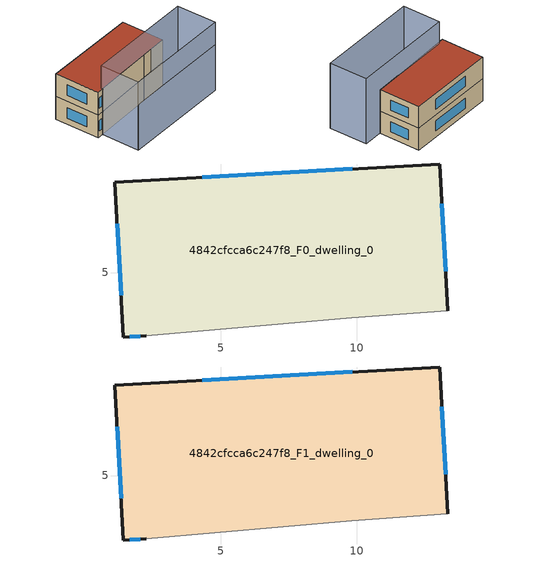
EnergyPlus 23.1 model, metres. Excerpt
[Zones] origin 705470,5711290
4842cfcca6c247f8_F0_dwelling_0
 floor ground (EU_floor_Construction): 13.06,8.99 13.35,3.59 9.82,3.34 2.26,2.67 1.43,2.63 1.11,8.33 z0
 wall outside (EU_wall_Construction): 13.35,3.59 13.06,8.99 1.11,8.33 1.43,2.63 2.26,2.67 z0:3
 wall adiabatic (EU_wall_Construction): 2.26,2.67 9.82,3.34 13.35,3.59 z0:3
 window (EU_Window_Construction): 1.65,2.64 2.04,2.66 / 1.2,6.79 1.34,4.17 / 9.83,8.81 4.33,8.51 / 13.27,5.05 13.14,7.54 z0.81:2.19
4842cfcca6c247f8_F1_dwelling_0
 floor to 4842cfcca6c247f8_F0_dwelling_0 (EU_floor_Construction): 13.06,8.99 13.35,3.59 9.82,3.34 2.26,2.67 1.42,2.63 1.11,8.33 z3
 wall outside (EU_wall_Construction): 13.35,3.59 13.06,8.99 1.11,8.33 1.43,2.63 2.26,2.67 z3:6
 wall adiabatic (EU_wall_Construction): 2.26,2.67 9.82,3.34 13.35,3.59 z3:6
 window (EU_Window_Construction): 1.65,2.64 2.04,2.66 / 1.2,6.79 1.34,4.17 / 9.83,8.81 4.33,8.51 / 13.27,5.05 13.14,7.54 z3.81:5.19
 roof outside (EU_roof_Construction): 13.35,3.59 13.06,8.99 1.11,8.33 1.43,2.63 2.26,2.67 9.82,3.34 z6
shading: 2.51,-2.14 16.26,-1.31 z0:6; 16.25,-1.31 2.51,-2.14 / 2.51,-2.14 2.21,2.88 / 2.21,2.88 15.95,3.71 / 15.95,3.71 16.25,-1.31 z0:9
[Building]
EU S2 Campaign: North Axis=0; Terrain=City; Solar Distribution=FullExterior
[Site:Location]
London: Latitude=51.5; Longitude=-0.5; Time Zone=0; Elevation=25
[SizingPeriod:WeatherFileDays]
AnnualSizingPeriod: Begin Month=1; Begin Day of Month=1; End Month=12; End Day of Month=31; Day of Week for Start Day=Monday; Use Weather File Daylight Saving Period=No; Use Weather File Rain and Snow Indicators=No
[MATERIAL]
EU_InternalMass_Material: Roughness=MediumRough; Thickness=0.1; Conductivity=1; Density=1800; Specific Heat=900; Thermal Absorptance=0.9; Solar Absorptance=0.7; Visible Absorptance=0.7
[MATERIAL:NOMASS] Roughness=MediumRough; Thermal Absorptance=0.9; Solar Absorptance=0.7; Visible Absorptance=0.7
Name | Thermal Resistance
EU_wall_NoMass | 0.555556
EU_roof_NoMass | 0.510204
EU_floor_NoMass | 1.68919
[WINDOWMATERIAL:SIMPLEGLAZINGSYSTEM]
EU_Window_SimpleGlazing: UFactor=3.96; Solar Heat Gain Coefficient=0.85; Visible Transmittance=0.85
[CONSTRUCTION]
EU_wall_Construction: EU_wall_NoMass
EU_roof_Construction: EU_roof_NoMass
EU_floor_Construction: EU_floor_NoMass
EU_Window_Construction: EU_Window_SimpleGlazing
EU_InternalMass_Construction: EU_InternalMass_Material
[ZONE] Type=1; Multiplier=1; Ceiling Height=autocalculate; Floor Area=autocalculate; Part of Total Floor Area=Yes
Name | Volume
4842cfcca6c247f8_F0_dwelling_0 | 199.254
4842cfcca6c247f8_F1_dwelling_0 | 199.253
[INTERNALMASS] Construction=EU_InternalMass_Construction; Surface Area=66.4182
Name | Zone or ZoneList
4842cfcca6c247f8_F0_dwelling_0_EU_InternalMass | 4842cfcca6c247f8_F0_dwelling_0
4842cfcca6c247f8_F1_dwelling_0_EU_InternalMass | 4842cfcca6c247f8_F1_dwelling_0
[OTHEREQUIPMENT] Fuel Type=Electricity; Design Level Calculation Method=Watts/Area; Power per Zone Floor Area=1; Fraction Latent=0; Fraction Radiant=0; Fraction Lost=0; Carbon Dioxide Generation Rate=0; EndUse Subcategory=EU_Step8_InternalGains
Name | Zone or ZoneList or Space or SpaceList | Schedule
EU_Step8_InternalGain_4842cfcca6c247f8_F0_dwelling_0_f000 | 4842cfcca6c247f8_F0_dwelling_0 | EU_Step8_GainSchedule_4842cfcca6c247f8_F0_dwelling_0_f000
EU_Step8_InternalGain_4842cfcca6c247f8_F1_dwelling_0_f000 | 4842cfcca6c247f8_F1_dwelling_0 | EU_Step8_GainSchedule_4842cfcca6c247f8_F1_dwelling_0_f000
[ZONEVENTILATION:DESIGNFLOWRATE] Schedule=EU_AlwaysOn; Design Flow Rate Calculation Method=AirChanges/Hour; Air Changes per Hour=0.48; Ventilation Type=Natural; Fan Pressure Rise=0; Fan Total Efficiency=1; Constant Term Coefficient=1; Temperature Term Coefficient=0; Velocity Term Coefficient=0; Velocity Squared Term Coefficient=0; Minimum Indoor Temperature=-100; Maximum Indoor Temperature=100; Delta Temperature=-100; Minimum Outdoor Temperature=-100; Maximum Outdoor Temperature=100; Maximum Wind Speed=40
Name | Zone or ZoneList or Space or SpaceList
EU_ConstantAir_4842cfcca6c247f8_F0_dwelling_0 | 4842cfcca6c247f8_F0_dwelling_0
EU_ConstantAir_4842cfcca6c247f8_F1_dwelling_0 | 4842cfcca6c247f8_F1_dwelling_0
[HVACTEMPLATE:THERMOSTAT] Constant Heating Setpoint=20; Constant Cooling Setpoint=50
EU_HeatOnly_4842cfcca6c247f8_F0_dwelling_0; EU_HeatOnly_4842cfcca6c247f8_F1_dwelling_0
[HVACTEMPLATE:ZONE:IDEALLOADSAIRSYSTEM] System Availability Schedule=EU_AlwaysOn; Maximum Heating Supply Air Temperature=50; Minimum Cooling Supply Air Temperature=13; Maximum Heating Supply Air Humidity Ratio=0.0156; Minimum Cooling Supply Air Humidity Ratio=0.0077; Heating Limit=NoLimit; Cooling Limit=NoLimit; Heating Availability Schedule=EU_AlwaysOn; Cooling Availability Schedule=EU_CoolingOff; Dehumidification Control Type=ConstantSensibleHeatRatio; Cooling Sensible Heat Ratio=0.7; Dehumidification Setpoint=60; Humidification Control Type=None; Humidification Setpoint=30; Outdoor Air Method=None; Outdoor Air Flow Rate per Person=0.00944; Outdoor Air Flow Rate per Zone Floor Area=0; Outdoor Air Flow Rate per Zone=0; Demand Controlled Ventilation Type=None; Outdoor Air Economizer Type=NoEconomizer; Heat Recovery Type=None; Sensible Heat Recovery Effectiveness=0.7; Latent Heat Recovery Effectiveness=0.65
Name | Template Thermostat
4842cfcca6c247f8_F0_dwelling_0 | EU_HeatOnly_4842cfcca6c247f8_F0_dwelling_0
4842cfcca6c247f8_F1_dwelling_0 | EU_HeatOnly_4842cfcca6c247f8_F1_dwelling_0
[SIZING:ZONE] Zone Cooling Design Supply Air Temperature Input Method=SupplyAirTemperature; Zone Cooling Design Supply Air Temperature=13; Zone Heating Design Supply Air Temperature Input Method=SupplyAirTemperature; Zone Heating Design Supply Air Temperature=50; Zone Cooling Design Supply Air Humidity Ratio=0.008; Zone Heating Design Supply Air Humidity Ratio=0.008; Cooling Design Air Flow Method=DesignDay; Cooling Design Air Flow Rate=0; Cooling Minimum Air Flow per Zone Floor Area=0.000762; Cooling Minimum Air Flow=0; Cooling Minimum Air Flow Fraction=0.2; Heating Design Air Flow Method=DesignDay; Heating Design Air Flow Rate=0; Heating Maximum Air Flow per Zone Floor Area=0.002032; Heating Maximum Air Flow=0.141576; Heating Maximum Air Flow Fraction=0.3; Account for Dedicated Outdoor Air System=No; Dedicated Outdoor Air System Control Strategy=NeutralSupplyAir; Dedicated Outdoor Air Low Setpoint Temperature for Design=autosize; Dedicated Outdoor Air High Setpoint Temperature for Design=autosize; Zone Load Sizing Method=Sensible Load Only No Latent Load; Zone Latent Cooling Design Supply Air Humidity Ratio Input Method=HumidityRatioDifference; Zone Cooling Design Supply Air Humidity Ratio Difference=0.005; Zone Latent Heating Design Supply Air Humidity Ratio Input Method=HumidityRatioDifference; Zone Humidification Design Supply Air Humidity Ratio Difference=0.005
4842cfcca6c247f8_F0_dwelling_0; 4842cfcca6c247f8_F1_dwelling_0
[SCHEDULE:CONSTANT]
Name | Hourly Value
EU_AlwaysOn | 1
EU_CoolingOff | 0
[SCHEDULE:FILE] Column Number=1; Rows to Skip at Top=0; Number of Hours of Data=8760; Column Separator=Comma; Interpolate to Timestep=No; Minutes per Item=60; Adjust Schedule for Daylight Savings=Yes
Name | File
EU_Step8_GainSchedule_4842cfcca6c247f8_F0_dwelling_0_f000 | ../../schedules/4842cfcca6c247f8/4842cfcca6c247f8_F0_dwelling_0_f000_gain.csv
EU_Step8_GainSchedule_4842cfcca6c247f8_F1_dwelling_0_f000 | ../../schedules/4842cfcca6c247f8/4842cfcca6c247f8_F1_dwelling_0_f000_gain.csv
